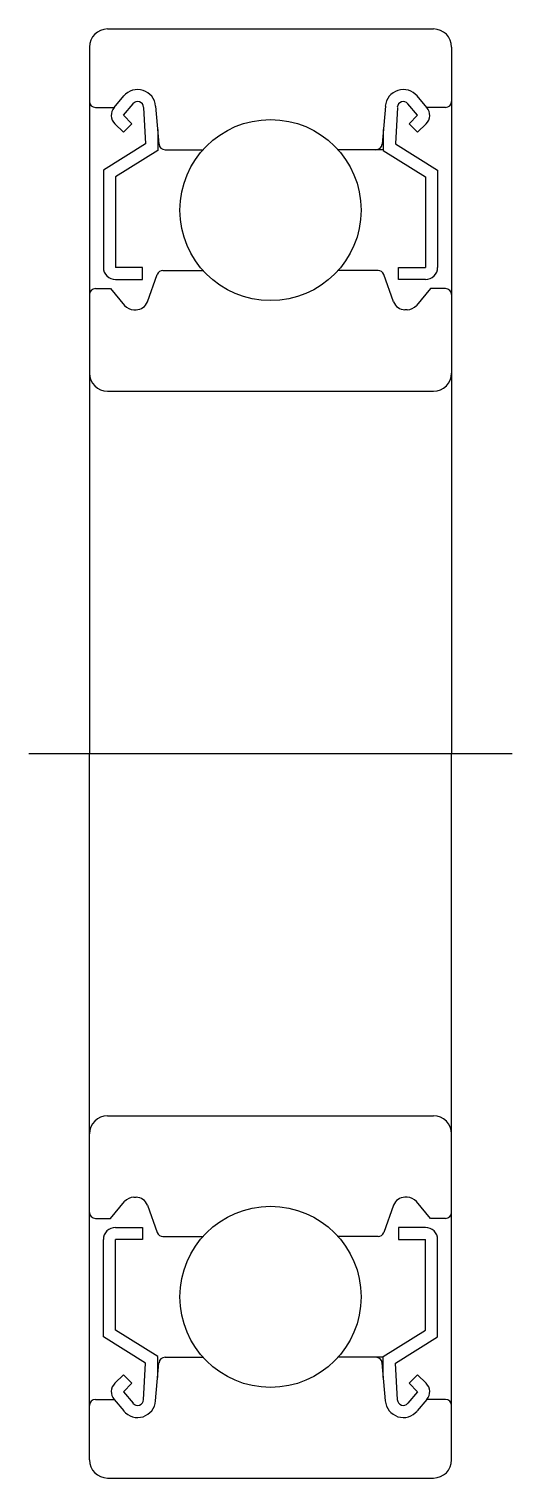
# Model space of a CAD drawing. Extents: x 5.3 to 76.6, y 1.9 to 62.9.
# Drawn here: x 68.61 to 76.61, y 38.92 to 62.92 of the extents above; entities outside this region: 2.
import ezdxf

# ---------------------------------------------------------------- set-up
doc = ezdxf.new("R2010")
doc.units = 0
doc.linetypes.add('CENTER', pattern=[50.8, 31.75, -6.35, 6.35, -6.35])
doc.layers.get('0').update_dxf_attribs({"linetype": 'CONTINUOUS'})
doc.layers.add('CENTER', color=1, linetype='CENTER')
doc.styles.get("Standard").update_dxf_attribs({"font": 'txt.shx'})

msp = doc.modelspace()

# ---------------------------------------------------------------- linework, layer by layer
at = {"color": 7, "linetype": 'CONTINUOUS'}
for p, q in [((69.912, 62.918), (75.312, 62.918)), ((69.612, 62.618), (69.612, 50.918)), ((75.612, 62.618), (75.612, 50.918)), ((70.022, 61.618), (70.182, 61.808)), ((75.202, 61.618), (75.042, 61.808)), ((69.712, 61.618), (70.022, 61.618)), ((70.175, 61.489), (70.335, 61.679)), ((70.317, 61.348), (70.175, 61.489)), ((70.511, 61.62), (70.544, 61.016)), ((70.71, 61.641), (70.765, 61.009)), ((74.514, 61.641), (74.459, 61.009)), ((74.713, 61.62), (74.68, 61.016)), ((75.049, 61.489), (74.889, 61.679)), ((74.907, 61.348), (75.049, 61.489)), ((75.512, 61.618), (75.202, 61.618)), ((70.175, 61.207), (70.034, 61.348)), ((70.175, 61.207), (70.317, 61.348)), ((70.744, 61.252), (70.744, 60.905)), ((74.48, 61.252), (74.48, 60.905)), ((75.049, 61.207), (74.907, 61.348)), ((75.049, 61.207), (75.19, 61.348)), ((70.544, 61.016), (69.844, 60.579)), ((74.68, 61.016), (75.38, 60.579)), ((70.744, 60.905), (70.044, 60.468)), ((70.865, 60.918), (71.494, 60.918)), ((74.48, 60.918), (73.73, 60.918)), ((74.48, 60.905), (75.18, 60.468)), ((69.844, 60.579), (69.844, 58.968)), ((75.38, 60.579), (75.38, 58.968)), ((70.044, 60.468), (70.044, 58.968)), ((75.18, 60.468), (75.18, 58.968)), ((70.494, 58.968), (70.044, 58.968)), ((70.494, 58.768), (70.494, 58.968)), ((70.573, 58.4), (70.737, 58.852)), ((70.831, 58.918), (71.494, 58.918)), ((74.393, 58.918), (73.73, 58.918)), ((74.651, 58.4), (74.487, 58.852)), ((74.73, 58.768), (74.73, 58.968)), ((74.73, 58.968), (75.18, 58.968)), ((69.712, 58.618), (69.962, 58.618)), ((69.962, 58.618), (70.196, 58.339)), ((70.044, 58.768), (70.494, 58.768)), ((75.18, 58.768), (74.73, 58.768)), ((75.262, 58.618), (75.028, 58.339)), ((75.512, 58.618), (75.262, 58.618)), ((70.349, 58.268), (70.385, 58.268)), ((74.875, 58.268), (74.839, 58.268)), ((69.912, 56.918), (75.312, 56.918)), ((69.612, 39.218), (69.612, 50.918)), ((75.612, 39.218), (75.612, 50.918)), ((69.912, 44.918), (75.312, 44.918)), ((69.962, 43.218), (70.196, 43.496)), ((70.349, 43.568), (70.385, 43.568)), ((74.875, 43.568), (74.839, 43.568)), ((75.262, 43.218), (75.028, 43.496)), ((69.712, 43.218), (69.962, 43.218)), ((70.573, 43.436), (70.737, 42.984)), ((74.651, 43.436), (74.487, 42.984)), ((75.512, 43.218), (75.262, 43.218)), ((70.044, 43.068), (70.494, 43.068)), ((70.494, 43.068), (70.494, 42.868)), ((75.18, 43.068), (74.73, 43.068)), ((74.73, 43.068), (74.73, 42.868)), ((69.844, 41.257), (69.844, 42.868)), ((70.494, 42.868), (70.044, 42.868)), ((70.044, 41.368), (70.044, 42.868)), ((70.831, 42.918), (71.494, 42.918)), ((74.393, 42.918), (73.73, 42.918)), ((74.73, 42.868), (75.18, 42.868)), ((75.18, 41.368), (75.18, 42.868)), ((75.38, 41.257), (75.38, 42.868)), ((70.744, 40.931), (70.044, 41.368)), ((74.48, 40.931), (75.18, 41.368)), ((70.544, 40.82), (69.844, 41.257)), ((74.68, 40.82), (75.38, 41.257)), ((70.511, 40.215), (70.544, 40.82)), ((70.71, 40.195), (70.765, 40.826)), ((70.744, 40.584), (70.744, 40.931)), ((70.865, 40.918), (71.494, 40.918)), ((74.48, 40.918), (73.73, 40.918)), ((74.514, 40.195), (74.459, 40.826)), ((74.48, 40.584), (74.48, 40.931)), ((74.713, 40.215), (74.68, 40.82)), ((70.175, 40.629), (70.034, 40.488)), ((70.175, 40.629), (70.317, 40.488)), ((75.049, 40.629), (74.907, 40.488)), ((75.049, 40.629), (75.19, 40.488)), ((70.317, 40.488), (70.175, 40.347)), ((70.175, 40.347), (70.335, 40.156)), ((75.049, 40.347), (74.889, 40.156)), ((74.907, 40.488), (75.049, 40.347)), ((69.712, 40.218), (70.022, 40.218)), ((70.022, 40.218), (70.182, 40.028)), ((75.202, 40.218), (75.042, 40.028)), ((75.512, 40.218), (75.202, 40.218)), ((69.912, 38.918), (75.312, 38.918))]:
    msp.add_line(p, q, dxfattribs=at)
for centre in [(72.612, 59.918), (72.612, 41.918)]:
    msp.add_circle(centre, 1.5, dxfattribs=at)
for centre, radius, start, end in [((69.912, 62.618), 0.3, 90, 180), ((75.312, 62.618), 0.3, 0, 90), ((69.712, 61.718), 0.1, 180, 270), ((70.411, 61.615), 0.3, 4.935, 139.9921), ((70.411, 61.615), 0.1, 3.0864, 139.9628), ((74.812, 61.615), 0.3, 40.0079, 175.065), ((74.812, 61.615), 0.1, 40.0372, 176.9136), ((75.512, 61.718), 0.1, 270, 0), ((70.175, 61.489), 0.2, 139.9921, 224.998), ((75.049, 61.489), 0.2, 315.002, 40.0079), ((70.865, 61.018), 0.1, 184.935, 269.9989), ((74.359, 61.018), 0.1, 270.0011, 355.065), ((70.044, 58.968), 0.2, 180, 270), ((70.831, 58.818), 0.1, 89.999, 160.0584), ((74.393, 58.818), 0.1, 19.9416, 90.001), ((75.18, 58.968), 0.2, 270, 0), ((69.712, 58.518), 0.1, 90, 180), ((75.512, 58.518), 0.1, 0, 90), ((70.349, 58.468), 0.2, 219.9863, 270), ((70.385, 58.468), 0.2, 270, 340.0584), ((74.839, 58.468), 0.2, 199.9416, 270), ((74.875, 58.468), 0.2, 270, 320.0137), ((69.912, 57.218), 0.3, 180, 270), ((75.312, 57.218), 0.3, 270, 0), ((69.912, 44.618), 0.3, 90, 180), ((75.312, 44.618), 0.3, 360, 90), ((70.349, 43.368), 0.2, 90, 140.0137), ((70.385, 43.368), 0.2, 19.9416, 90), ((74.839, 43.368), 0.2, 90, 160.0584), ((74.875, 43.368), 0.2, 39.9863, 90), ((69.712, 43.318), 0.1, 180, 270), ((75.512, 43.318), 0.1, 270, 0), ((70.044, 42.868), 0.2, 90, 180), ((70.831, 43.018), 0.1, 199.9416, 270.001), ((74.393, 43.018), 0.1, 269.999, 340.0584), ((75.18, 42.868), 0.2, 0, 90), ((70.865, 40.818), 0.1, 90.0011, 175.065), ((74.359, 40.818), 0.1, 4.935, 89.9989), ((70.175, 40.346), 0.2, 135.002, 220.0079), ((75.049, 40.346), 0.2, 319.9921, 44.998), ((69.712, 40.118), 0.1, 90, 180), ((70.411, 40.22), 0.3, 220.0079, 355.065), ((70.411, 40.221), 0.1, 220.0372, 356.9136), ((74.812, 40.22), 0.3, 184.935, 319.9921), ((74.812, 40.221), 0.1, 183.0864, 319.9628), ((75.512, 40.118), 0.1, 0, 90), ((69.912, 39.218), 0.3, 180, 270), ((75.312, 39.218), 0.3, 270, 0)]:
    msp.add_arc(centre, radius, start, end, dxfattribs=at)
at = {"layer": 'CENTER', "color": 1, "linetype": 'CENTER'}
msp.add_line((68.612, 50.918), (76.612, 50.918), dxfattribs=at)

# ---------------------------------------------------------------- texts
at = {"color": 7, "linetype": 'CONTINUOUS'}
for s, p in [('SBC6901ZZ', (5, 9.19)), ('SBC6901', (5, 1.865))]:
    msp.add_text(s, height=2, dxfattribs=at).set_placement(p)

doc.saveas('drawing.dxf')
